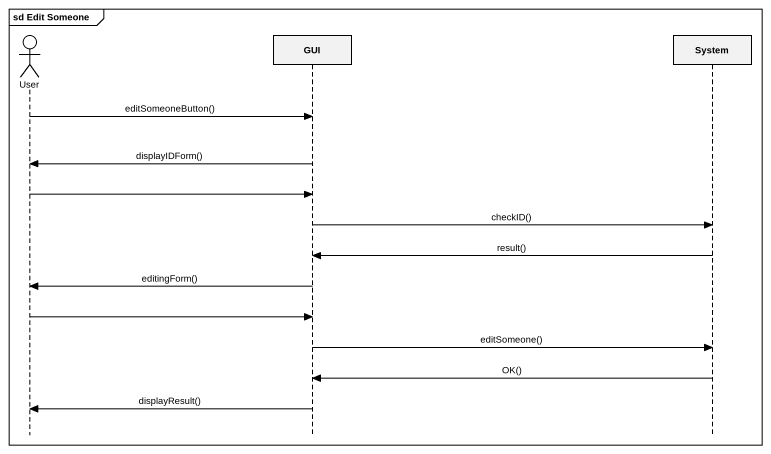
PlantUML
@startuml
mainframe sd Edit Someone
hide footbox
actor User
participant GUI
participant System

User -> GUI : editSomeoneButton()
GUI -> User : displayIDForm()
User -> GUI
GUI -> System : checkID()
System -> GUI : result()
GUI -> User : editingForm()
User -> GUI
GUI -> System : editSomeone()
System -> GUI : OK()
GUI -> User : displayResult()
@enduml
